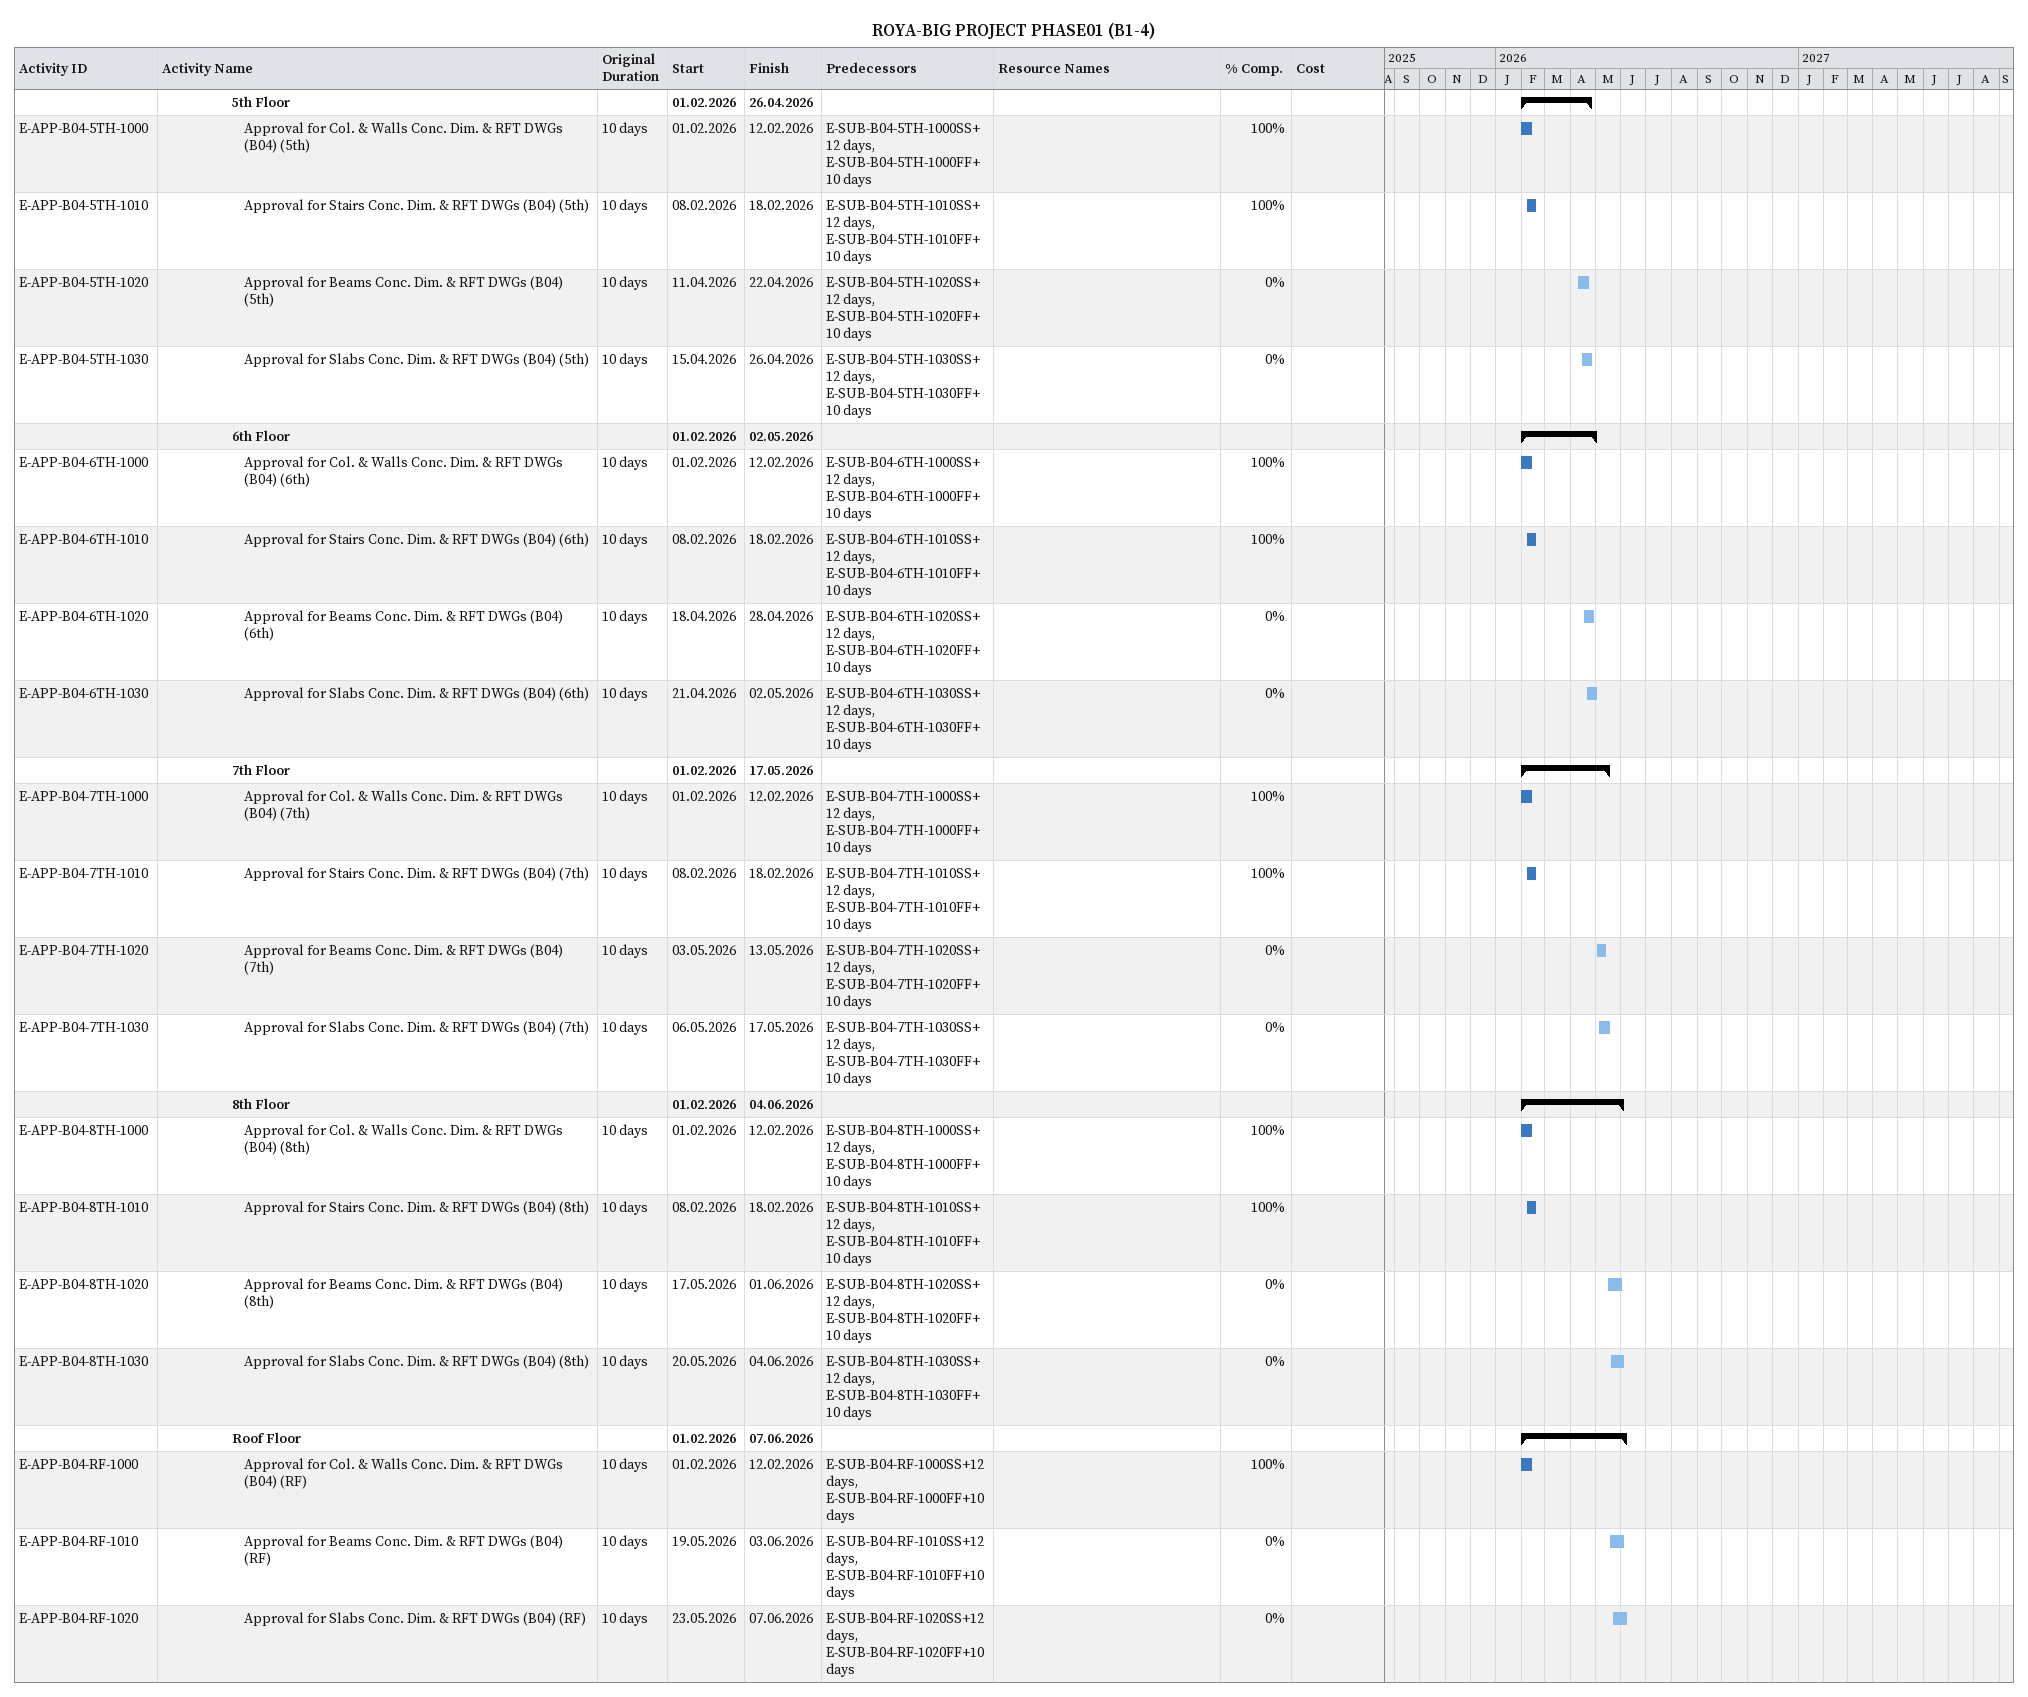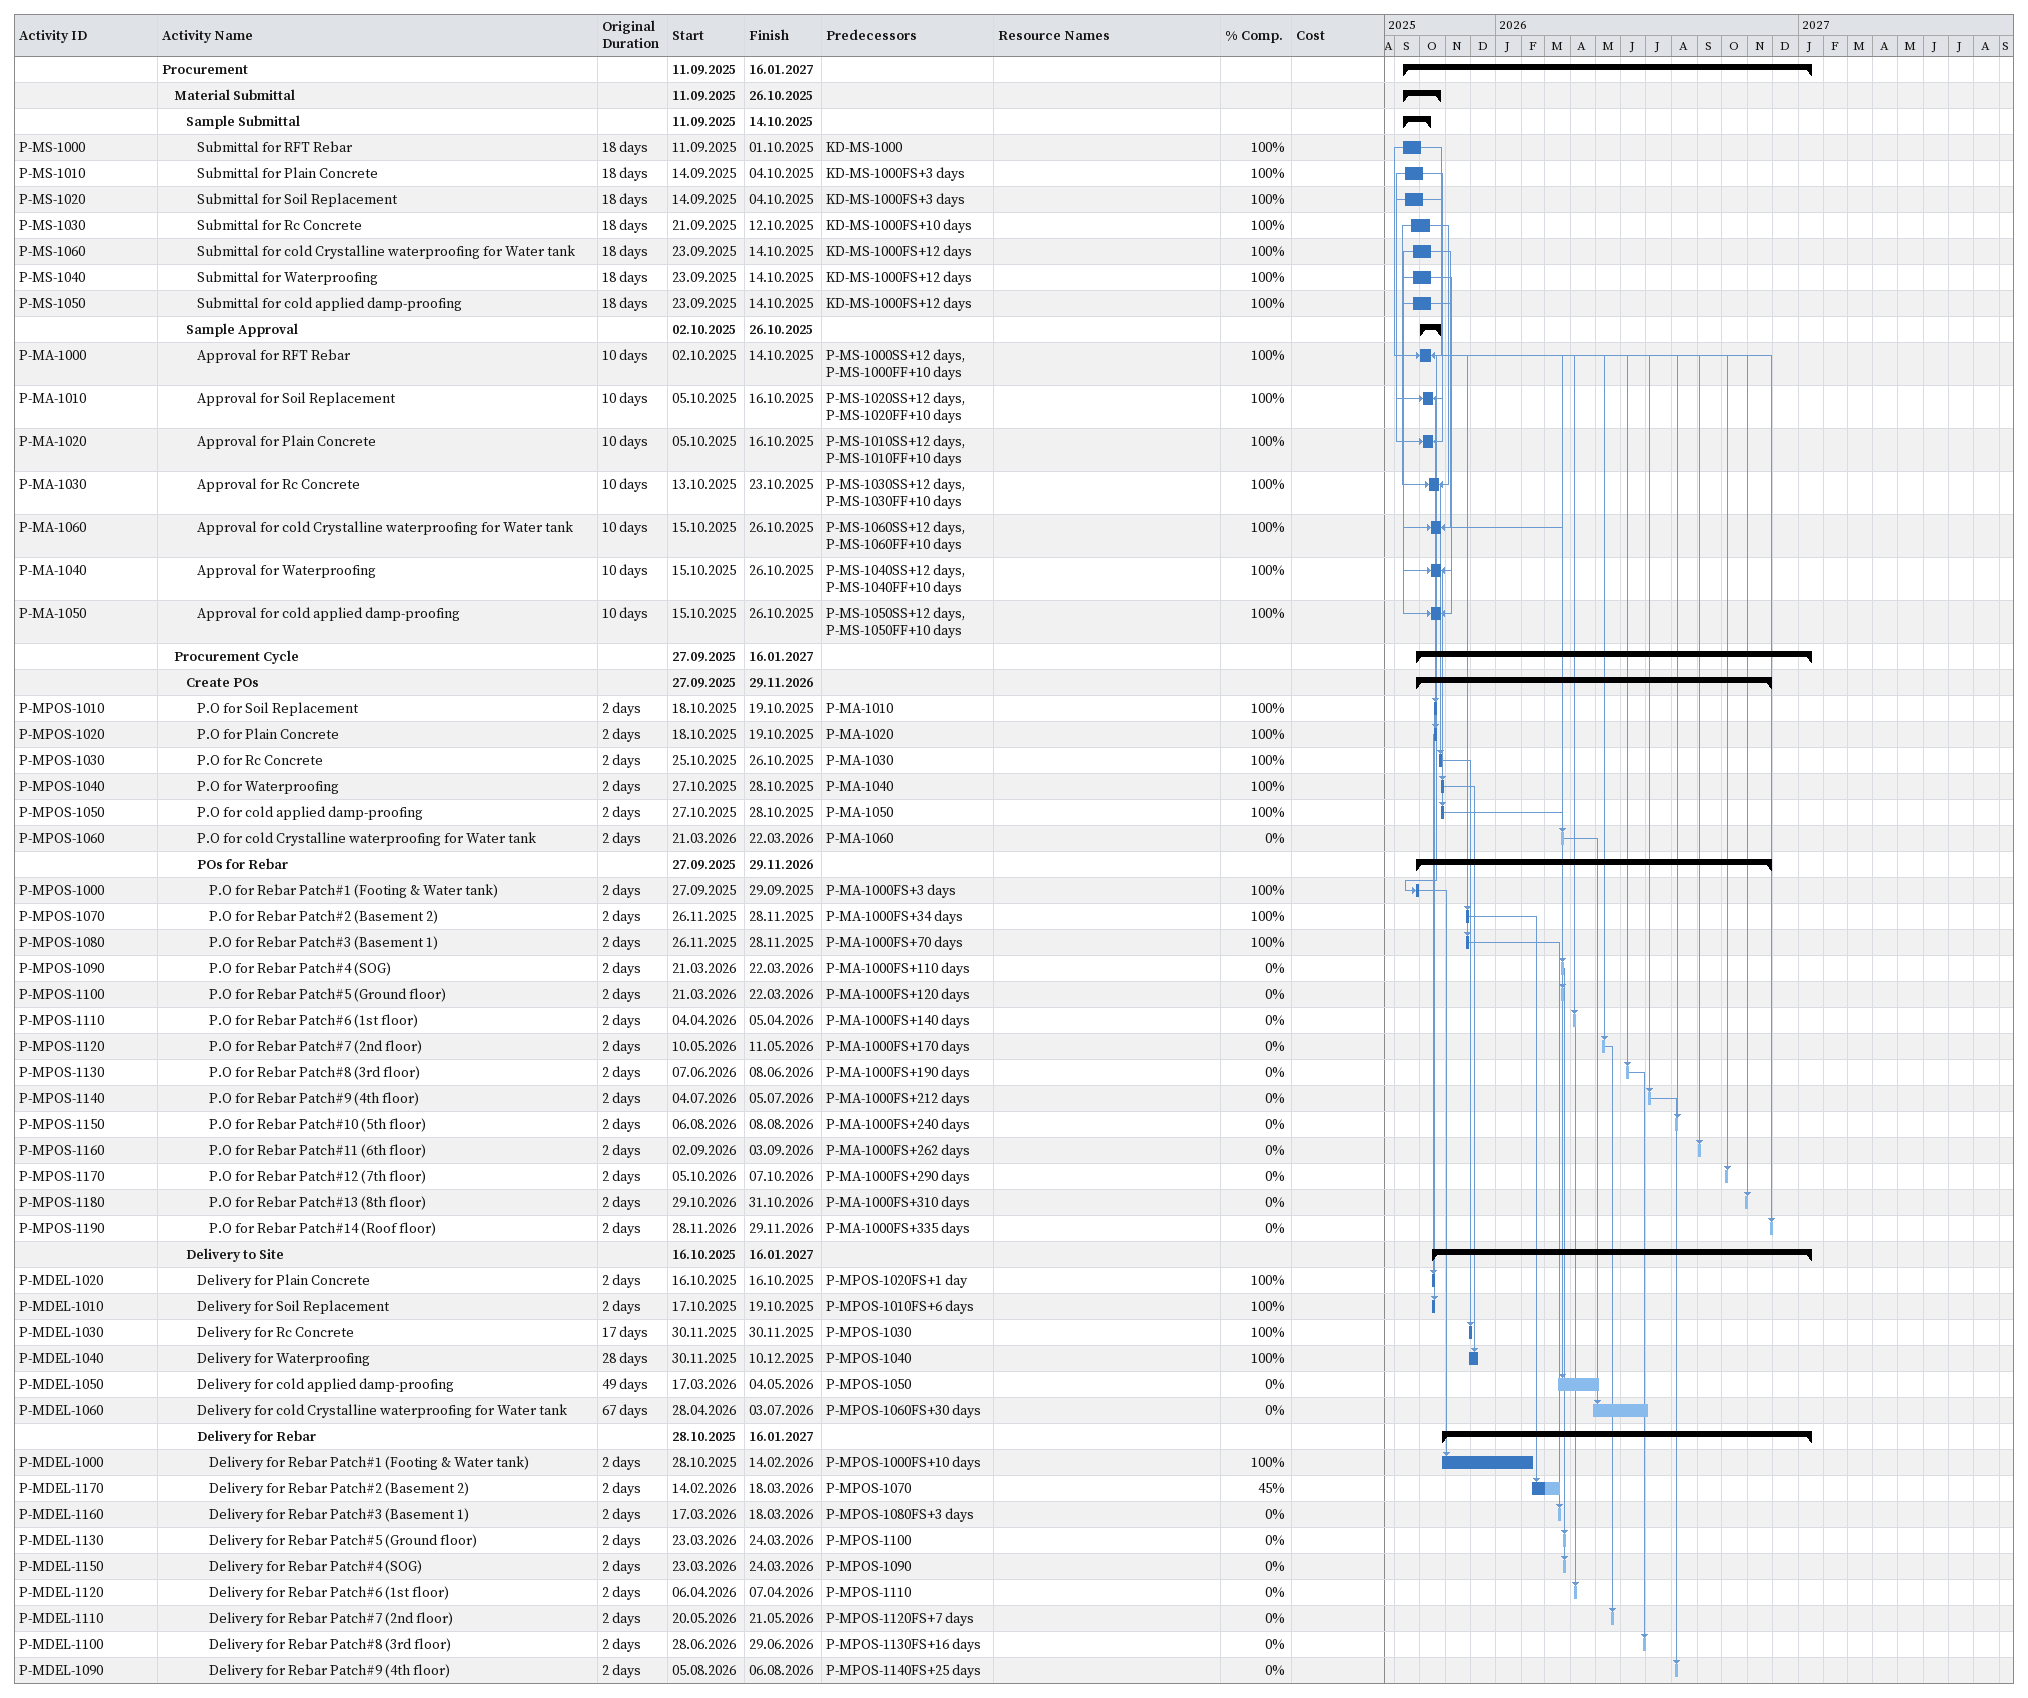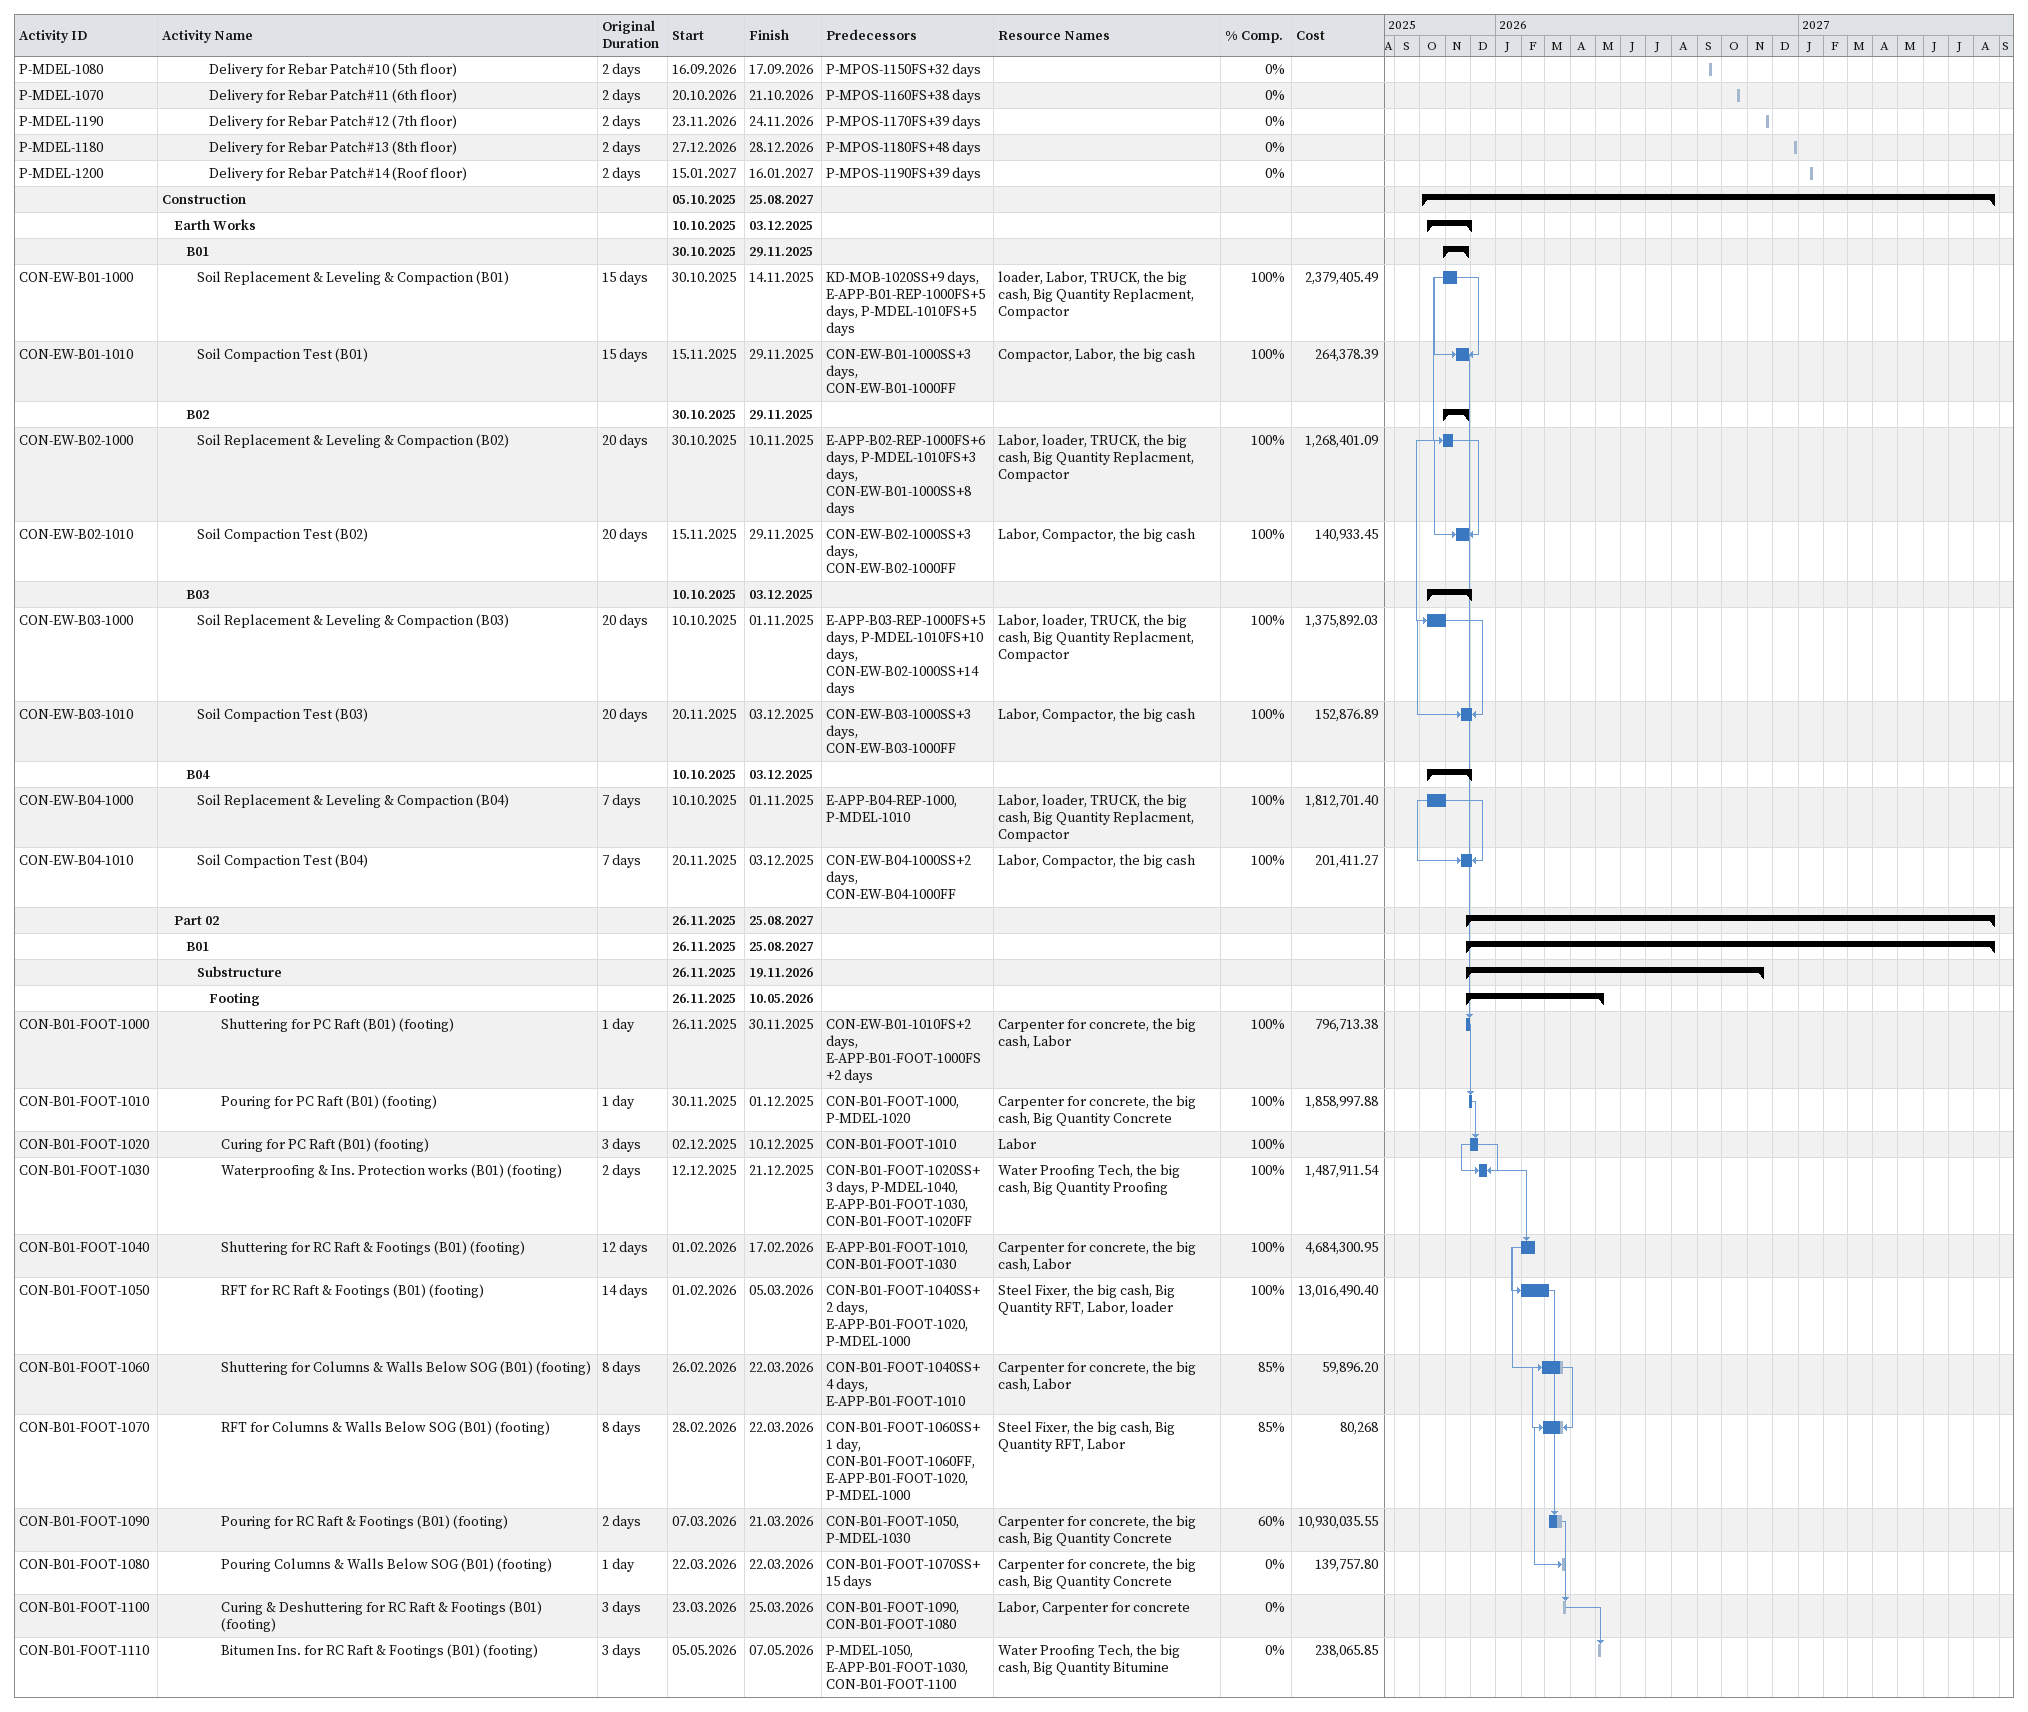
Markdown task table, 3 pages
ROYA-BIG PROJECT PHASE01 (B1-4)

| ID | Level | Task | Original duration | Start | Finish | Predecessors | Resources | % complete | Cost |
|---|---|---|---|---|---|---|---|---|---|
|  | 7 | **5th Floor** |  | 2026-02-01 | 2026-04-26 |  |  |  |  |
| E-APP-B04-5TH-1000 | 8 | Approval for Col. & Walls Conc. Dim. & RFT DWGs (B04) (5th) | 10d | 2026-02-01 | 2026-02-12 | E-SUB-B04-5TH-1000SS+12d, E-SUB-B04-5TH-1000FF+10d |  | 100 |  |
| E-APP-B04-5TH-1010 | 8 | Approval for Stairs Conc. Dim. & RFT DWGs (B04) (5th) | 10d | 2026-02-08 | 2026-02-18 | E-SUB-B04-5TH-1010SS+12d, E-SUB-B04-5TH-1010FF+10d |  | 100 |  |
| E-APP-B04-5TH-1020 | 8 | Approval for Beams Conc. Dim. & RFT DWGs (B04) (5th) | 10d | 2026-04-11 | 2026-04-22 | E-SUB-B04-5TH-1020SS+12d, E-SUB-B04-5TH-1020FF+10d |  | 0 |  |
| E-APP-B04-5TH-1030 | 8 | Approval for Slabs Conc. Dim. & RFT DWGs (B04) (5th) | 10d | 2026-04-15 | 2026-04-26 | E-SUB-B04-5TH-1030SS+12d, E-SUB-B04-5TH-1030FF+10d |  | 0 |  |
|  | 7 | **6th Floor** |  | 2026-02-01 | 2026-05-02 |  |  |  |  |
| E-APP-B04-6TH-1000 | 8 | Approval for Col. & Walls Conc. Dim. & RFT DWGs (B04) (6th) | 10d | 2026-02-01 | 2026-02-12 | E-SUB-B04-6TH-1000SS+12d, E-SUB-B04-6TH-1000FF+10d |  | 100 |  |
| E-APP-B04-6TH-1010 | 8 | Approval for Stairs Conc. Dim. & RFT DWGs (B04) (6th) | 10d | 2026-02-08 | 2026-02-18 | E-SUB-B04-6TH-1010SS+12d, E-SUB-B04-6TH-1010FF+10d |  | 100 |  |
| E-APP-B04-6TH-1020 | 8 | Approval for Beams Conc. Dim. & RFT DWGs (B04) (6th) | 10d | 2026-04-18 | 2026-04-28 | E-SUB-B04-6TH-1020SS+12d, E-SUB-B04-6TH-1020FF+10d |  | 0 |  |
| E-APP-B04-6TH-1030 | 8 | Approval for Slabs Conc. Dim. & RFT DWGs (B04) (6th) | 10d | 2026-04-21 | 2026-05-02 | E-SUB-B04-6TH-1030SS+12d, E-SUB-B04-6TH-1030FF+10d |  | 0 |  |
|  | 7 | **7th Floor** |  | 2026-02-01 | 2026-05-17 |  |  |  |  |
| E-APP-B04-7TH-1000 | 8 | Approval for Col. & Walls Conc. Dim. & RFT DWGs (B04) (7th) | 10d | 2026-02-01 | 2026-02-12 | E-SUB-B04-7TH-1000SS+12d, E-SUB-B04-7TH-1000FF+10d |  | 100 |  |
| E-APP-B04-7TH-1010 | 8 | Approval for Stairs Conc. Dim. & RFT DWGs (B04) (7th) | 10d | 2026-02-08 | 2026-02-18 | E-SUB-B04-7TH-1010SS+12d, E-SUB-B04-7TH-1010FF+10d |  | 100 |  |
| E-APP-B04-7TH-1020 | 8 | Approval for Beams Conc. Dim. & RFT DWGs (B04) (7th) | 10d | 2026-05-03 | 2026-05-13 | E-SUB-B04-7TH-1020SS+12d, E-SUB-B04-7TH-1020FF+10d |  | 0 |  |
| E-APP-B04-7TH-1030 | 8 | Approval for Slabs Conc. Dim. & RFT DWGs (B04) (7th) | 10d | 2026-05-06 | 2026-05-17 | E-SUB-B04-7TH-1030SS+12d, E-SUB-B04-7TH-1030FF+10d |  | 0 |  |
|  | 7 | **8th Floor** |  | 2026-02-01 | 2026-06-04 |  |  |  |  |
| E-APP-B04-8TH-1000 | 8 | Approval for Col. & Walls Conc. Dim. & RFT DWGs (B04) (8th) | 10d | 2026-02-01 | 2026-02-12 | E-SUB-B04-8TH-1000SS+12d, E-SUB-B04-8TH-1000FF+10d |  | 100 |  |
| E-APP-B04-8TH-1010 | 8 | Approval for Stairs Conc. Dim. & RFT DWGs (B04) (8th) | 10d | 2026-02-08 | 2026-02-18 | E-SUB-B04-8TH-1010SS+12d, E-SUB-B04-8TH-1010FF+10d |  | 100 |  |
| E-APP-B04-8TH-1020 | 8 | Approval for Beams Conc. Dim. & RFT DWGs (B04) (8th) | 10d | 2026-05-17 | 2026-06-01 | E-SUB-B04-8TH-1020SS+12d, E-SUB-B04-8TH-1020FF+10d |  | 0 |  |
| E-APP-B04-8TH-1030 | 8 | Approval for Slabs Conc. Dim. & RFT DWGs (B04) (8th) | 10d | 2026-05-20 | 2026-06-04 | E-SUB-B04-8TH-1030SS+12d, E-SUB-B04-8TH-1030FF+10d |  | 0 |  |
|  | 7 | **Roof Floor** |  | 2026-02-01 | 2026-06-07 |  |  |  |  |
| E-APP-B04-RF-1000 | 8 | Approval for Col. & Walls Conc. Dim. & RFT DWGs (B04) (RF) | 10d | 2026-02-01 | 2026-02-12 | E-SUB-B04-RF-1000SS+12d, E-SUB-B04-RF-1000FF+10d |  | 100 |  |
| E-APP-B04-RF-1010 | 8 | Approval for Beams Conc. Dim. & RFT DWGs (B04) (RF) | 10d | 2026-05-19 | 2026-06-03 | E-SUB-B04-RF-1010SS+12d, E-SUB-B04-RF-1010FF+10d |  | 0 |  |
| E-APP-B04-RF-1020 | 8 | Approval for Slabs Conc. Dim. & RFT DWGs (B04) (RF) | 10d | 2026-05-23 | 2026-06-07 | E-SUB-B04-RF-1020SS+12d, E-SUB-B04-RF-1020FF+10d |  | 0 |  |
|  | 1 | **Procurement** |  | 2025-09-11 | 2027-01-16 |  |  |  |  |
|  | 2 | **Material Submittal** |  | 2025-09-11 | 2025-10-26 |  |  |  |  |
|  | 3 | **Sample Submittal** |  | 2025-09-11 | 2025-10-14 |  |  |  |  |
| P-MS-1000 | 4 | Submittal for RFT Rebar | 18d | 2025-09-11 | 2025-10-01 | KD-MS-1000 |  | 100 |  |
| P-MS-1010 | 4 | Submittal for Plain Concrete | 18d | 2025-09-14 | 2025-10-04 | KD-MS-1000FS+3d |  | 100 |  |
| P-MS-1020 | 4 | Submittal for Soil Replacement | 18d | 2025-09-14 | 2025-10-04 | KD-MS-1000FS+3d |  | 100 |  |
| P-MS-1030 | 4 | Submittal for Rc Concrete | 18d | 2025-09-21 | 2025-10-12 | KD-MS-1000FS+10d |  | 100 |  |
| P-MS-1060 | 4 | Submittal for cold Crystalline waterproofing for Water tank | 18d | 2025-09-23 | 2025-10-14 | KD-MS-1000FS+12d |  | 100 |  |
| P-MS-1040 | 4 | Submittal for Waterproofing | 18d | 2025-09-23 | 2025-10-14 | KD-MS-1000FS+12d |  | 100 |  |
| P-MS-1050 | 4 | Submittal for cold applied damp-proofing | 18d | 2025-09-23 | 2025-10-14 | KD-MS-1000FS+12d |  | 100 |  |
|  | 3 | **Sample Approval** |  | 2025-10-02 | 2025-10-26 |  |  |  |  |
| P-MA-1000 | 4 | Approval for RFT Rebar | 10d | 2025-10-02 | 2025-10-14 | P-MS-1000SS+12d, P-MS-1000FF+10d |  | 100 |  |
| P-MA-1010 | 4 | Approval for Soil Replacement | 10d | 2025-10-05 | 2025-10-16 | P-MS-1020SS+12d, P-MS-1020FF+10d |  | 100 |  |
| P-MA-1020 | 4 | Approval for Plain Concrete | 10d | 2025-10-05 | 2025-10-16 | P-MS-1010SS+12d, P-MS-1010FF+10d |  | 100 |  |
| P-MA-1030 | 4 | Approval for Rc Concrete | 10d | 2025-10-13 | 2025-10-23 | P-MS-1030SS+12d, P-MS-1030FF+10d |  | 100 |  |
| P-MA-1060 | 4 | Approval for cold Crystalline waterproofing for Water tank | 10d | 2025-10-15 | 2025-10-26 | P-MS-1060SS+12d, P-MS-1060FF+10d |  | 100 |  |
| P-MA-1040 | 4 | Approval for Waterproofing | 10d | 2025-10-15 | 2025-10-26 | P-MS-1040SS+12d, P-MS-1040FF+10d |  | 100 |  |
| P-MA-1050 | 4 | Approval for cold applied damp-proofing | 10d | 2025-10-15 | 2025-10-26 | P-MS-1050SS+12d, P-MS-1050FF+10d |  | 100 |  |
|  | 2 | **Procurement Cycle** |  | 2025-09-27 | 2027-01-16 |  |  |  |  |
|  | 3 | **Create POs** |  | 2025-09-27 | 2026-11-29 |  |  |  |  |
| P-MPOS-1010 | 4 | P.O for Soil Replacement | 2d | 2025-10-18 | 2025-10-19 | P-MA-1010 |  | 100 |  |
| P-MPOS-1020 | 4 | P.O for Plain Concrete | 2d | 2025-10-18 | 2025-10-19 | P-MA-1020 |  | 100 |  |
| P-MPOS-1030 | 4 | P.O for Rc Concrete | 2d | 2025-10-25 | 2025-10-26 | P-MA-1030 |  | 100 |  |
| P-MPOS-1040 | 4 | P.O for Waterproofing | 2d | 2025-10-27 | 2025-10-28 | P-MA-1040 |  | 100 |  |
| P-MPOS-1050 | 4 | P.O for cold applied damp-proofing | 2d | 2025-10-27 | 2025-10-28 | P-MA-1050 |  | 100 |  |
| P-MPOS-1060 | 4 | P.O for cold Crystalline waterproofing for Water tank | 2d | 2026-03-21 | 2026-03-22 | P-MA-1060 |  | 0 |  |
|  | 4 | **POs for Rebar** |  | 2025-09-27 | 2026-11-29 |  |  |  |  |
| P-MPOS-1000 | 5 | P.O for Rebar Patch#1 (Footing & Water tank) | 2d | 2025-09-27 | 2025-09-29 | P-MA-1000FS+3d |  | 100 |  |
| P-MPOS-1070 | 5 | P.O for Rebar Patch#2 (Basement 2) | 2d | 2025-11-26 | 2025-11-28 | P-MA-1000FS+34d |  | 100 |  |
| P-MPOS-1080 | 5 | P.O for Rebar Patch#3 (Basement 1) | 2d | 2025-11-26 | 2025-11-28 | P-MA-1000FS+70d |  | 100 |  |
| P-MPOS-1090 | 5 | P.O for Rebar Patch#4 (SOG) | 2d | 2026-03-21 | 2026-03-22 | P-MA-1000FS+110d |  | 0 |  |
| P-MPOS-1100 | 5 | P.O for Rebar Patch#5 (Ground floor) | 2d | 2026-03-21 | 2026-03-22 | P-MA-1000FS+120d |  | 0 |  |
| P-MPOS-1110 | 5 | P.O for Rebar Patch#6 (1st floor) | 2d | 2026-04-04 | 2026-04-05 | P-MA-1000FS+140d |  | 0 |  |
| P-MPOS-1120 | 5 | P.O for Rebar Patch#7 (2nd floor) | 2d | 2026-05-10 | 2026-05-11 | P-MA-1000FS+170d |  | 0 |  |
| P-MPOS-1130 | 5 | P.O for Rebar Patch#8 (3rd floor) | 2d | 2026-06-07 | 2026-06-08 | P-MA-1000FS+190d |  | 0 |  |
| P-MPOS-1140 | 5 | P.O for Rebar Patch#9 (4th floor) | 2d | 2026-07-04 | 2026-07-05 | P-MA-1000FS+212d |  | 0 |  |
| P-MPOS-1150 | 5 | P.O for Rebar Patch#10 (5th floor) | 2d | 2026-08-06 | 2026-08-08 | P-MA-1000FS+240d |  | 0 |  |
| P-MPOS-1160 | 5 | P.O for Rebar Patch#11 (6th floor) | 2d | 2026-09-02 | 2026-09-03 | P-MA-1000FS+262d |  | 0 |  |
| P-MPOS-1170 | 5 | P.O for Rebar Patch#12 (7th floor) | 2d | 2026-10-05 | 2026-10-07 | P-MA-1000FS+290d |  | 0 |  |
| P-MPOS-1180 | 5 | P.O for Rebar Patch#13 (8th floor) | 2d | 2026-10-29 | 2026-10-31 | P-MA-1000FS+310d |  | 0 |  |
| P-MPOS-1190 | 5 | P.O for Rebar Patch#14 (Roof floor) | 2d | 2026-11-28 | 2026-11-29 | P-MA-1000FS+335d |  | 0 |  |
|  | 3 | **Delivery to Site** |  | 2025-10-16 | 2027-01-16 |  |  |  |  |
| P-MDEL-1020 | 4 | Delivery for Plain Concrete | 2d | 2025-10-16 | 2025-10-16 | P-MPOS-1020FS+1d |  | 100 |  |
| P-MDEL-1010 | 4 | Delivery for Soil Replacement | 2d | 2025-10-17 | 2025-10-19 | P-MPOS-1010FS+6d |  | 100 |  |
| P-MDEL-1030 | 4 | Delivery for Rc Concrete | 17d | 2025-11-30 | 2025-11-30 | P-MPOS-1030 |  | 100 |  |
| P-MDEL-1040 | 4 | Delivery for Waterproofing | 28d | 2025-11-30 | 2025-12-10 | P-MPOS-1040 |  | 100 |  |
| P-MDEL-1050 | 4 | Delivery for cold applied damp-proofing | 49d | 2026-03-17 | 2026-05-04 | P-MPOS-1050 |  | 0 |  |
| P-MDEL-1060 | 4 | Delivery for cold Crystalline waterproofing for Water tank | 67d | 2026-04-28 | 2026-07-03 | P-MPOS-1060FS+30d |  | 0 |  |
|  | 4 | **Delivery for Rebar** |  | 2025-10-28 | 2027-01-16 |  |  |  |  |
| P-MDEL-1000 | 5 | Delivery for Rebar Patch#1 (Footing & Water tank) | 2d | 2025-10-28 | 2026-02-14 | P-MPOS-1000FS+10d |  | 100 |  |
| P-MDEL-1170 | 5 | Delivery for Rebar Patch#2 (Basement 2) | 2d | 2026-02-14 | 2026-03-18 | P-MPOS-1070 |  | 45 |  |
| P-MDEL-1160 | 5 | Delivery for Rebar Patch#3 (Basement 1) | 2d | 2026-03-17 | 2026-03-18 | P-MPOS-1080FS+3d |  | 0 |  |
| P-MDEL-1130 | 5 | Delivery for Rebar Patch#5 (Ground floor) | 2d | 2026-03-23 | 2026-03-24 | P-MPOS-1100 |  | 0 |  |
| P-MDEL-1150 | 5 | Delivery for Rebar Patch#4 (SOG) | 2d | 2026-03-23 | 2026-03-24 | P-MPOS-1090 |  | 0 |  |
| P-MDEL-1120 | 5 | Delivery for Rebar Patch#6 (1st floor) | 2d | 2026-04-06 | 2026-04-07 | P-MPOS-1110 |  | 0 |  |
| P-MDEL-1110 | 5 | Delivery for Rebar Patch#7 (2nd floor) | 2d | 2026-05-20 | 2026-05-21 | P-MPOS-1120FS+7d |  | 0 |  |
| P-MDEL-1100 | 5 | Delivery for Rebar Patch#8 (3rd floor) | 2d | 2026-06-28 | 2026-06-29 | P-MPOS-1130FS+16d |  | 0 |  |
| P-MDEL-1090 | 5 | Delivery for Rebar Patch#9 (4th floor) | 2d | 2026-08-05 | 2026-08-06 | P-MPOS-1140FS+25d |  | 0 |  |
| P-MDEL-1080 | 5 | Delivery for Rebar Patch#10 (5th floor) | 2d | 2026-09-16 | 2026-09-17 | P-MPOS-1150FS+32d |  | 0 |  |
| P-MDEL-1070 | 5 | Delivery for Rebar Patch#11 (6th floor) | 2d | 2026-10-20 | 2026-10-21 | P-MPOS-1160FS+38d |  | 0 |  |
| P-MDEL-1190 | 5 | Delivery for Rebar Patch#12 (7th floor) | 2d | 2026-11-23 | 2026-11-24 | P-MPOS-1170FS+39d |  | 0 |  |
| P-MDEL-1180 | 5 | Delivery for Rebar Patch#13 (8th floor) | 2d | 2026-12-27 | 2026-12-28 | P-MPOS-1180FS+48d |  | 0 |  |
| P-MDEL-1200 | 5 | Delivery for Rebar Patch#14 (Roof floor) | 2d | 2027-01-15 | 2027-01-16 | P-MPOS-1190FS+39d |  | 0 |  |
|  | 1 | **Construction** |  | 2025-10-05 | 2027-08-25 |  |  |  |  |
|  | 2 | **Earth Works** |  | 2025-10-10 | 2025-12-03 |  |  |  |  |
|  | 3 | **B01** |  | 2025-10-30 | 2025-11-29 |  |  |  |  |
| CON-EW-B01-1000 | 4 | Soil Replacement & Leveling & Compaction (B01) | 15d | 2025-10-30 | 2025-11-14 | KD-MOB-1020SS+9d, E-APP-B01-REP-1000FS+5d, P-MDEL-1010FS+5d | loader, Labor, TRUCK, the big cash, Big Quantity Replacment, Compactor | 100 | 2379405.49 |
| CON-EW-B01-1010 | 4 | Soil Compaction Test (B01) | 15d | 2025-11-15 | 2025-11-29 | CON-EW-B01-1000SS+3d, CON-EW-B01-1000FF | Compactor, Labor, the big cash | 100 | 264378.39 |
|  | 3 | **B02** |  | 2025-10-30 | 2025-11-29 |  |  |  |  |
| CON-EW-B02-1000 | 4 | Soil Replacement & Leveling & Compaction (B02) | 20d | 2025-10-30 | 2025-11-10 | E-APP-B02-REP-1000FS+6d, P-MDEL-1010FS+3d, CON-EW-B01-1000SS+8d | Labor, loader, TRUCK, the big cash, Big Quantity Replacment, Compactor | 100 | 1268401.09 |
| CON-EW-B02-1010 | 4 | Soil Compaction Test (B02) | 20d | 2025-11-15 | 2025-11-29 | CON-EW-B02-1000SS+3d, CON-EW-B02-1000FF | Labor, Compactor, the big cash | 100 | 140933.45 |
|  | 3 | **B03** |  | 2025-10-10 | 2025-12-03 |  |  |  |  |
| CON-EW-B03-1000 | 4 | Soil Replacement & Leveling & Compaction (B03) | 20d | 2025-10-10 | 2025-11-01 | E-APP-B03-REP-1000FS+5d, P-MDEL-1010FS+10d, CON-EW-B02-1000SS+14d | Labor, loader, TRUCK, the big cash, Big Quantity Replacment, Compactor | 100 | 1375892.03 |
| CON-EW-B03-1010 | 4 | Soil Compaction Test (B03) | 20d | 2025-11-20 | 2025-12-03 | CON-EW-B03-1000SS+3d, CON-EW-B03-1000FF | Labor, Compactor, the big cash | 100 | 152876.89 |
|  | 3 | **B04** |  | 2025-10-10 | 2025-12-03 |  |  |  |  |
| CON-EW-B04-1000 | 4 | Soil Replacement & Leveling & Compaction (B04) | 7d | 2025-10-10 | 2025-11-01 | E-APP-B04-REP-1000, P-MDEL-1010 | Labor, loader, TRUCK, the big cash, Big Quantity Replacment, Compactor | 100 | 1812701.40 |
| CON-EW-B04-1010 | 4 | Soil Compaction Test (B04) | 7d | 2025-11-20 | 2025-12-03 | CON-EW-B04-1000SS+2d, CON-EW-B04-1000FF | Labor, Compactor, the big cash | 100 | 201411.27 |
|  | 2 | **Part 02** |  | 2025-11-26 | 2027-08-25 |  |  |  |  |
|  | 3 | **B01** |  | 2025-11-26 | 2027-08-25 |  |  |  |  |
|  | 4 | **Substructure** |  | 2025-11-26 | 2026-11-19 |  |  |  |  |
|  | 5 | **Footing** |  | 2025-11-26 | 2026-05-10 |  |  |  |  |
| CON-B01-FOOT-1000 | 6 | Shuttering for PC Raft (B01) (footing) | 1d | 2025-11-26 | 2025-11-30 | CON-EW-B01-1010FS+2d, E-APP-B01-FOOT-1000FS+2d | Carpenter for concrete, the big cash, Labor | 100 | 796713.38 |
| CON-B01-FOOT-1010 | 6 | Pouring for PC Raft (B01) (footing) | 1d | 2025-11-30 | 2025-12-01 | CON-B01-FOOT-1000, P-MDEL-1020 | Carpenter for concrete, the big cash, Big Quantity Concrete | 100 | 1858997.88 |
| CON-B01-FOOT-1020 | 6 | Curing for PC Raft (B01) (footing) | 3d | 2025-12-02 | 2025-12-10 | CON-B01-FOOT-1010 | Labor | 100 |  |
| CON-B01-FOOT-1030 | 6 | Waterproofing & Ins. Protection works (B01) (footing) | 2d | 2025-12-12 | 2025-12-21 | CON-B01-FOOT-1020SS+3d, P-MDEL-1040, E-APP-B01-FOOT-1030, CON-B01-FOOT-1020FF | Water Proofing Tech, the big cash, Big Quantity Proofing | 100 | 1487911.54 |
| CON-B01-FOOT-1040 | 6 | Shuttering for RC Raft & Footings (B01) (footing) | 12d | 2026-02-01 | 2026-02-17 | E-APP-B01-FOOT-1010, CON-B01-FOOT-1030 | Carpenter for concrete, the big cash, Labor | 100 | 4684300.95 |
| CON-B01-FOOT-1050 | 6 | RFT for RC Raft & Footings (B01) (footing) | 14d | 2026-02-01 | 2026-03-05 | CON-B01-FOOT-1040SS+2d, E-APP-B01-FOOT-1020, P-MDEL-1000 | Steel Fixer, the big cash, Big Quantity RFT, Labor, loader | 100 | 13016490.40 |
| CON-B01-FOOT-1060 | 6 | Shuttering for Columns & Walls Below SOG (B01) (footing) | 8d | 2026-02-26 | 2026-03-22 | CON-B01-FOOT-1040SS+4d, E-APP-B01-FOOT-1010 | Carpenter for concrete, the big cash, Labor | 85 | 59896.20 |
| CON-B01-FOOT-1070 | 6 | RFT for Columns & Walls Below SOG (B01) (footing) | 8d | 2026-02-28 | 2026-03-22 | CON-B01-FOOT-1060SS+1d, CON-B01-FOOT-1060FF, E-APP-B01-FOOT-1020, P-MDEL-1000 | Steel Fixer, the big cash, Big Quantity RFT, Labor | 85 | 80268 |
| CON-B01-FOOT-1090 | 6 | Pouring for RC Raft & Footings (B01) (footing) | 2d | 2026-03-07 | 2026-03-21 | CON-B01-FOOT-1050, P-MDEL-1030 | Carpenter for concrete, the big cash, Big Quantity Concrete | 60 | 10930035.55 |
| CON-B01-FOOT-1080 | 6 | Pouring Columns & Walls Below SOG (B01) (footing) | 1d | 2026-03-22 | 2026-03-22 | CON-B01-FOOT-1070SS+15d | Carpenter for concrete, the big cash, Big Quantity Concrete | 0 | 139757.80 |
| CON-B01-FOOT-1100 | 6 | Curing & Deshuttering for RC Raft & Footings (B01) (footing) | 3d | 2026-03-23 | 2026-03-25 | CON-B01-FOOT-1090, CON-B01-FOOT-1080 | Labor, Carpenter for concrete | 0 |  |
| CON-B01-FOOT-1110 | 6 | Bitumen Ins. for RC Raft & Footings (B01) (footing) | 3d | 2026-05-05 | 2026-05-07 | P-MDEL-1050, E-APP-B01-FOOT-1030, CON-B01-FOOT-1100 | Water Proofing Tech, the big cash, Big Quantity Bitumine | 0 | 238065.85 |
